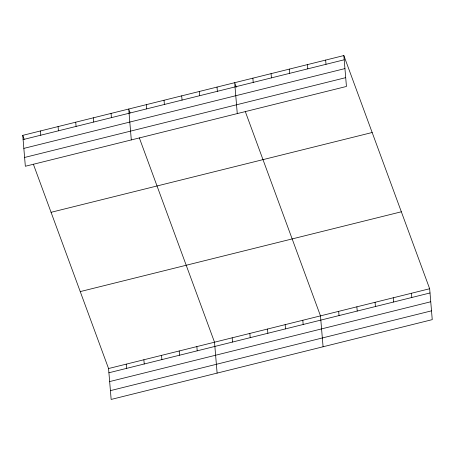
<?xml version="1.0" encoding="UTF-8"?>
<svg xmlns="http://www.w3.org/2000/svg" width="455" height="455" viewBox="0 0 455 455"><rect width="100%" height="100%" fill="white"/><g stroke="black" fill="none" stroke-linecap="round" stroke-linejoin="round"><path stroke-width="0.68" d="M343.849 55.561L346.443 86.461L25.343 166.263L22.75 135.362L343.849 55.561L429.656 288.737L432.25 319.637L111.151 399.439L108.557 368.539L33.369 164.215M23.103 139.588L344.208 59.787M23.842 148.393L344.941 68.591M24.604 157.458L345.703 77.657M51.068 212.309L372.167 132.507M80.239 291.592L401.338 211.791M108.557 368.539L429.656 288.737M108.91 372.77L430.009 292.969M109.649 381.574L430.748 301.767M110.411 390.64L431.511 310.839M236.327 87.178L234.678 82.691L237.271 113.591M245.296 111.549L320.479 315.872L323.078 346.773M130.13 112.874L128.714 109.024L131.307 139.93M139.332 137.882L214.521 342.205L217.115 373.106M22.75 135.362L24.166 139.207M411.462 293.259L411.815 297.49M393.262 297.78L393.62 302.012M375.068 302.302L375.426 306.534M356.874 306.824L357.226 311.055M325.655 60.083L326.007 64.309M338.679 311.351L339.032 315.577M307.461 64.604L307.813 68.83M289.261 69.126L289.619 73.352M302.82 320.257L303.178 324.489M271.066 73.647L271.425 77.879M285.16 324.648L285.518 328.88M252.872 78.169L253.225 82.4M267.5 329.039L267.853 333.27M249.84 333.43L250.193 337.655M217.018 87.081L217.371 91.313M232.181 337.815L232.533 342.046M199.353 91.472L199.711 95.698M181.693 95.857L182.051 100.089M196.856 346.596L197.214 350.822M164.033 100.248L164.392 104.479M179.196 350.981L179.554 355.213M146.374 104.639L146.726 108.864M161.536 355.372L161.895 359.604M143.877 359.763L144.229 363.994M111.054 113.414L111.407 117.646M126.217 364.154L126.57 368.379M93.394 117.805L93.747 122.037M75.729 122.196L76.087 126.422M58.069 126.581L58.428 130.812M40.41 130.972L40.768 135.203"/></g></svg>
